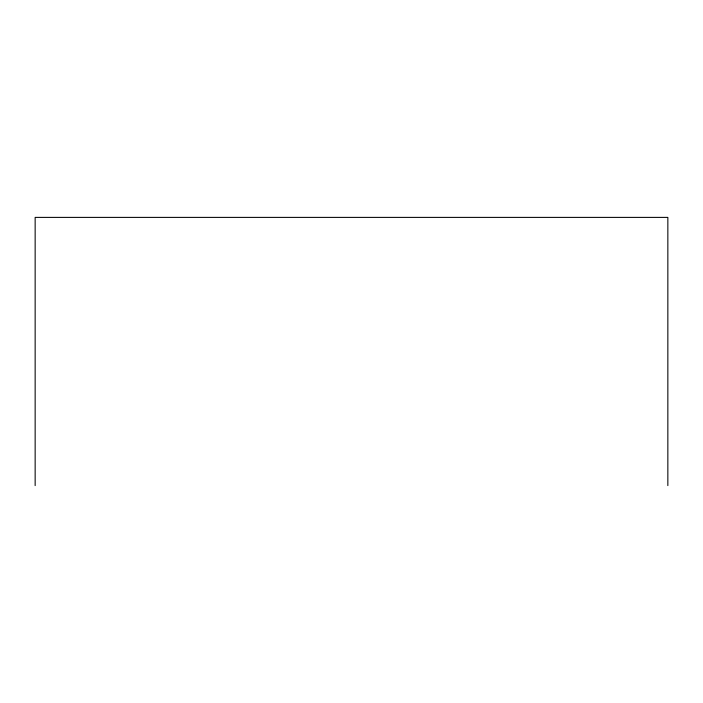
<?xml version="1.0" encoding="UTF-8"?>
<svg xmlns="http://www.w3.org/2000/svg" width="703" height="703" viewBox="0 0 703 703"><rect width="100%" height="100%" fill="white"/><g stroke="black" fill="none" stroke-linecap="round" stroke-linejoin="round"><path stroke-width="1.05" d="M667.85 485.606L667.85 217.394L35.15 217.394L35.15 485.606"/></g></svg>
